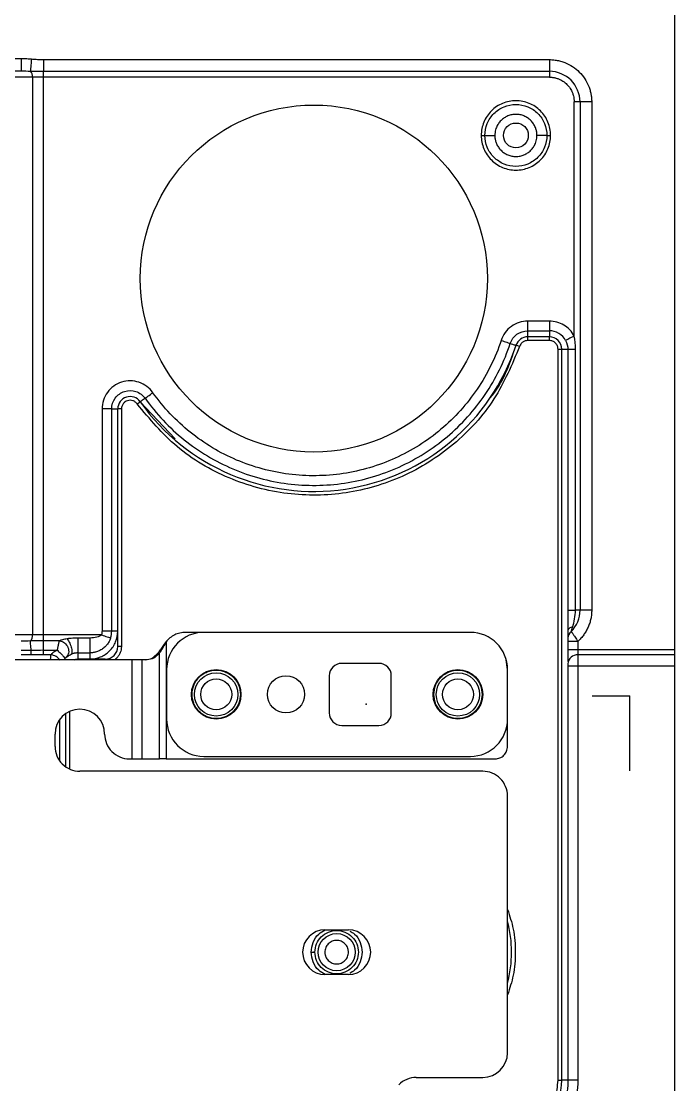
# Model space of a CAD drawing. Header units: millimetres. Extents: x -1 to 1576, y 30 to 633.
# Drawn here: x 1468.6 to 1521.3, y 396.3 to 482.1 of the extents above; entities that cross this region are included whole.
import ezdxf

# ---------------------------------------------------------------- set-up
doc = ezdxf.new("R2010")
doc.units = ezdxf.units.MM
doc.header["$PDSIZE"] = -1

msp = doc.modelspace()

# ---------------------------------------------------------------- linework, layer by layer
at = {"color": 7, "linetype": 'Continuous', "lineweight": 25}
for p, q in [((1521.301, 282.333), (1521.301, 630.283)), ((1461.969, 479.053), (1468.593, 479.053)), ((1470.378, 478.967), (1511.191, 478.967)), ((1511.191, 478.967), (1511.191, 477.553)), ((1461.969, 478.053), (1468.593, 478.053)), ((1470.378, 478.024), (1511.191, 478.024)), ((1470.378, 432.082), (1470.378, 478.024)), ((1511.191, 477.553), (1419.371, 477.553)), ((1469.506, 477.553), (1469.506, 432.553)), ((1514.605, 475.553), (1513.191, 475.553)), ((1513.191, 456.666), (1513.191, 475.553)), ((1513.662, 475.553), (1513.662, 434.553)), ((1514.605, 475.553), (1514.605, 434.553)), ((1511.191, 457.868), (1509.448, 457.868)), ((1509.448, 457.09), (1511.191, 457.09)), ((1509.448, 456.303), (1509.448, 456.603)), ((1511.191, 456.603), (1509.448, 456.603)), ((1511.191, 456.303), (1511.191, 456.603)), ((1508.784, 455.823), (1508.499, 455.917)), ((1511.191, 456.303), (1509.448, 456.303)), ((1511.891, 396.636), (1511.891, 455.603)), ((1511.891, 455.603), (1512.191, 455.603)), ((1512.191, 396.636), (1512.191, 455.603)), ((1512.68, 455.603), (1512.68, 434.553)), ((1513.295, 434.553), (1513.295, 455.603)), ((1477.942, 451.187), (1478.187, 451.361)), ((1478.187, 451.361), (1480.994, 448.379)), ((1475.107, 450.782), (1475.107, 432.851)), ((1475.885, 432.851), (1475.885, 450.782)), ((1476.372, 432.851), (1476.371, 450.782)), ((1476.372, 431.603), (1476.372, 450.782)), ((1476.672, 450.782), (1476.372, 450.782)), ((1476.672, 450.782), (1476.672, 431.603)), ((1514.605, 434.553), (1513.295, 434.553)), ((1475.06, 432.553), (1419.371, 432.553)), ((1504.816, 432.753), (1481.843, 432.753)), ((1468.638, 432.053), (1468.589, 432.05)), ((1471.669, 432.082), (1470.378, 432.082)), ((1474.124, 432.301), (1473.191, 432.301)), ((1480.034, 431.653), (1480.271, 431.989)), ((1480.034, 431.653), (1480.082, 431.653)), ((1480.271, 431.989), (1480.082, 431.653)), ((1480.271, 431.989), (1480.271, 422.553)), ((1512.691, 432.03), (1512.691, 431.38)), ((1513.491, 432.03), (1513.491, 396.636)), ((1470.378, 431.307), (1471.51, 431.307)), ((1470.978, 430.945), (1470.378, 430.945)), ((1473.191, 431.101), (1474.124, 431.101)), ((1476.672, 431.603), (1476.372, 431.603)), ((1479.596, 431.065), (1479.731, 431.065)), ((1479.731, 422.553), (1479.731, 431.065)), ((1512.691, 431.38), (1521.301, 431.38)), ((1521.301, 430.937), (1513.491, 430.937)), ((1477.527, 430.553), (1449.971, 430.553)), ((1472.879, 430.553), (1472.996, 430.584)), ((1472.996, 430.584), (1473.191, 430.603)), ((1475.372, 430.603), (1473.191, 430.603)), ((1473.191, 430.553), (1473.191, 430.603)), ((1475.372, 430.553), (1475.372, 430.603)), ((1477.527, 422.553), (1477.527, 430.553)), ((1478.338, 422.553), (1478.338, 430.553)), ((1478.745, 430.553), (1478.338, 430.553)), ((1497.441, 430.253), (1494.441, 430.253)), ((1507.816, 429.753), (1507.707, 430.553)), ((1512.691, 430.23), (1512.691, 396.636)), ((1512.691, 430.053), (1521.301, 430.053)), ((1480.316, 429.753), (1480.316, 425.753)), ((1493.441, 429.253), (1493.441, 426.253)), ((1498.441, 426.253), (1498.441, 429.253)), ((1507.816, 423.553), (1507.816, 429.753)), ((1471.691, 422.387), (1471.691, 425.719)), ((1472.191, 421.9), (1472.191, 426.206)), ((1472.491, 426.375), (1472.491, 421.731)), ((1494.441, 425.253), (1497.441, 425.253)), ((1471.316, 423.553), (1471.316, 424.553)), ((1477.316, 422.553), (1477.527, 422.553)), ((1478.338, 422.553), (1479.731, 422.553)), ((1480.271, 422.553), (1506.816, 422.553)), ((1483.316, 422.753), (1504.816, 422.753)), ((1505.816, 421.553), (1473.316, 421.553)), ((1507.816, 398.843), (1507.816, 419.553)), ((1493.081, 408.753), (1494.981, 408.753)), ((1494.981, 405.153), (1493.081, 405.153)), ((1500.451, 396.843), (1505.816, 396.843)), ((1511.891, 396.636), (1512.191, 396.636))]:
    msp.add_line(p, q, dxfattribs=at)
at = {"color": 7, "linetype": 'Continuous'}
for q in [(1514.632, 427.621), (1517.647, 421.592)]:
    msp.add_line((1517.647, 427.621), q, dxfattribs=at)
at = {"color": 7, "linetype": 'Continuous', "lineweight": 25}
for centre, radius in [((1492.191, 461.303), 14), ((1484.316, 427.753), 2), ((1484.316, 427.753), 1.75), ((1489.941, 427.753), 1.5), ((1503.816, 427.753), 2), ((1503.816, 427.753), 1.75), ((1484.316, 427.753), 1.25), ((1503.816, 427.753), 1.25)]:
    msp.add_circle(centre, radius, dxfattribs=at)
at = {"color": 141}
for centre, radius in [((1508.491, 472.853), 1), ((1494.031, 406.953), 1.5)]:
    msp.add_circle(centre, radius, dxfattribs=at)
at = {"color": 7, "linetype": 'Continuous', "lineweight": 25}
for centre, radius, start, end in [((1468.949, 477.63), 0.562, 352.17675, 47.56507), ((1511.191, 475.553), 2.471, 360, 90), ((1509.448, 455.603), 1, 90, 161.72205), ((1511.191, 455.603), 1, 360, 90), ((1492.191, 461.303), 17.174, 215.37275, 341.72205), ((1477.372, 450.782), 1, 35.37275, 180), ((1511.191, 434.553), 2.471, 315.48232, 360), ((1468.949, 432.477), 0.562, 312.43497, 7.82324), ((1483.316, 429.753), 3, 90, 180), ((1504.816, 429.753), 3, 0, 90), ((1475.372, 431.603), 1, 270, 360), ((1513.447, 430.181), 0.758, 86.7061, 176.27513), ((1494.441, 429.253), 1, 90, 180), ((1497.441, 429.253), 1, 360, 90), ((1473.316, 424.553), 2, 0.01102, 179.98898), ((1483.316, 425.753), 3, 180, 270), ((1494.441, 426.253), 1, 180, 270), ((1497.441, 426.253), 1, 270, 0), ((1504.816, 425.753), 3, 270, 0), ((1477.316, 424.553), 2, 179.99948, 270.00052), ((1473.316, 423.553), 2, 179.99948, 270.00052), ((1505.816, 419.553), 2, 360, 90.00052), ((1498.191, 406.953), 9.95, 345.31557, 14.68443), ((1493.081, 406.953), 1.8, 90, 270), ((1494.981, 406.953), 1.8, 270, 90), ((1505.816, 398.843), 2, 270, 0), ((1500.451, 394.843), 2, 90, 135), ((1507.191, 396.636), 5, 284.47751, 0)]:
    msp.add_arc(centre, radius, start, end, dxfattribs=at)
for points, knots in [([(1468.593, 479.053), (1468.745, 479.053), (1469.017, 479.052), (1469.289, 479.035), (1469.409, 479.027)], [0, 0, 0, 0, 0.556213, 1, 1, 1, 1]), ([(1468.593, 479.053), (1468.593, 478.922), (1468.593, 478.791), (1468.593, 478.55), (1468.593, 478.439), (1468.593, 478.254), (1468.593, 478.179), (1468.593, 478.079), (1468.593, 478.053), (1468.593, 478.053)], [0, 0, 0, 0, 0.25, 0.25, 0.5, 0.5, 0.75, 0.75, 1, 1, 1, 1]), ([(1469.409, 479.027), (1469.39, 478.794), (1469.371, 478.562), (1469.342, 478.206), (1469.332, 478.083), (1469.329, 478.044)], [0, 0, 0, 0, 0.5, 0.5, 1, 1, 1, 1]), ([(1469.409, 479.027), (1469.494, 479.02), (1469.66, 479.005), (1469.907, 478.984), (1470.146, 478.97), (1470.303, 478.968), (1470.378, 478.967)], [0, 0, 0, 0, 0.2627497, 0.5148513, 0.7674746, 1, 1, 1, 1]), ([(1470.378, 478.967), (1470.378, 478.762), (1470.378, 478.557), (1470.378, 478.222), (1470.378, 478.093), (1470.378, 478.024)], [0, 0, 0, 0, 0.5, 0.5, 1, 1, 1, 1]), ([(1511.191, 478.967), (1511.253, 478.966), (1511.376, 478.964), (1511.559, 478.949), (1511.741, 478.925), (1511.921, 478.891), (1512.099, 478.847), (1512.275, 478.793), (1512.608, 478.671), (1513.079, 478.428), (1513.621, 477.984), (1514.066, 477.442), (1514.33, 476.929), (1514.475, 476.507), (1514.55, 476.194), (1514.597, 475.875), (1514.602, 475.661), (1514.605, 475.553)], [0, 0, 0, 0, 0.034552, 0.068858, 0.103016, 0.137128, 0.171294, 0.205615, 0.240191, 0.37006, 0.500029, 0.629897, 0.759866, 0.820152, 0.879909, 0.939678, 1, 1, 1, 1]), ([(1511.191, 477.553), (1511.233, 477.552), (1511.317, 477.551), (1511.442, 477.539), (1511.566, 477.519), (1511.688, 477.492), (1511.809, 477.457), (1512.016, 477.382), (1512.297, 477.237), (1512.615, 476.977), (1512.875, 476.659), (1513.039, 476.341), (1513.133, 476.052), (1513.182, 475.804), (1513.188, 475.637), (1513.191, 475.553)], [0, 0, 0, 0, 0.0402761, 0.0802426, 0.1200582, 0.159883, 0.1998773, 0.2401994, 0.3700431, 0.5000574, 0.6299012, 0.7599156, 0.8401208, 0.919721, 1, 1, 1, 1]), ([(1511.291, 472.853), (1511.291, 473.22), (1511.218, 473.586), (1510.937, 474.264), (1510.73, 474.574), (1510.212, 475.092), (1509.901, 475.3), (1509.224, 475.58), (1508.858, 475.653), (1508.124, 475.653), (1507.758, 475.58), (1507.081, 475.299), (1506.77, 475.092), (1506.252, 474.574), (1506.045, 474.263), (1505.764, 473.586), (1505.691, 473.22), (1505.691, 472.853)], [0, 0, 0, 0, 0.125, 0.125, 0.25, 0.25, 0.375, 0.375, 0.5, 0.5, 0.625, 0.625, 0.75, 0.75, 0.875, 0.875, 1, 1, 1, 1]), ([(1505.991, 472.853), (1505.991, 473.181), (1506.056, 473.508), (1506.307, 474.113), (1506.492, 474.39), (1506.954, 474.852), (1507.231, 475.037), (1507.836, 475.288), (1508.163, 475.353), (1508.819, 475.353), (1509.146, 475.288), (1509.751, 475.037), (1510.028, 474.852), (1510.49, 474.39), (1510.675, 474.113), (1510.926, 473.508), (1510.991, 473.181), (1510.991, 472.853)], [0, 0, 0, 0, 0.125, 0.125, 0.25, 0.25, 0.375, 0.375, 0.5, 0.5, 0.625, 0.625, 0.75, 0.75, 0.875, 0.875, 1, 1, 1, 1]), ([(1510.191, 472.853), (1510.19, 472.898), (1510.188, 472.987), (1510.172, 473.12), (1510.146, 473.25), (1510.11, 473.379), (1510.04, 473.567), (1509.914, 473.804), (1509.701, 474.063), (1509.442, 474.276), (1509.146, 474.433), (1508.825, 474.532), (1508.491, 474.564), (1508.157, 474.532), (1507.836, 474.433), (1507.54, 474.276), (1507.281, 474.063), (1507.068, 473.804), (1506.928, 473.541), (1506.844, 473.295), (1506.799, 473.076), (1506.794, 472.928), (1506.791, 472.853)], [0, 0, 0, 0, 0.025179, 0.05013, 0.075011, 0.099978, 0.125186, 0.187587, 0.250092, 0.312501, 0.37501, 0.437474, 0.50004, 0.562505, 0.625066, 0.687464, 0.749971, 0.812374, 0.874873, 0.916678, 0.958145, 1, 1, 1, 1]), ([(1505.691, 472.853), (1505.691, 472.486), (1505.764, 472.12), (1506.045, 471.443), (1506.252, 471.133), (1506.771, 470.615), (1507.081, 470.407), (1507.758, 470.126), (1508.124, 470.053), (1508.858, 470.053), (1509.224, 470.126), (1509.901, 470.406), (1510.212, 470.614), (1510.73, 471.132), (1510.937, 471.443), (1511.218, 472.12), (1511.291, 472.486), (1511.291, 472.853)], [0, 0, 0, 0, 0.125, 0.125, 0.25, 0.25, 0.375, 0.375, 0.5, 0.5, 0.625, 0.625, 0.75, 0.75, 0.875, 0.875, 1, 1, 1, 1]), ([(1505.691, 472.853), (1505.77, 472.853), (1505.848, 472.853), (1505.959, 472.853), (1505.991, 472.853), (1505.991, 472.853)], [0, 0, 0, 0, 0.5, 0.5, 1, 1, 1, 1]), ([(1510.991, 472.853), (1510.991, 472.525), (1510.926, 472.198), (1510.675, 471.593), (1510.49, 471.317), (1510.028, 470.854), (1509.751, 470.669), (1509.146, 470.418), (1508.819, 470.353), (1508.163, 470.353), (1507.836, 470.418), (1507.231, 470.669), (1506.954, 470.854), (1506.492, 471.317), (1506.307, 471.593), (1506.056, 472.198), (1505.991, 472.525), (1505.991, 472.853)], [0, 0, 0, 0, 0.125, 0.125, 0.25, 0.25, 0.375, 0.375, 0.5, 0.5, 0.625, 0.625, 0.75, 0.75, 0.875, 0.875, 1, 1, 1, 1]), ([(1505.991, 472.853), (1505.991, 472.853), (1506.077, 472.853), (1506.374, 472.853), (1506.582, 472.853), (1506.791, 472.853)], [0, 0, 0, 0, 0.5, 0.5, 1, 1, 1, 1]), ([(1506.791, 472.853), (1506.792, 472.808), (1506.794, 472.719), (1506.81, 472.587), (1506.836, 472.457), (1506.872, 472.328), (1506.942, 472.14), (1507.068, 471.902), (1507.281, 471.644), (1507.54, 471.43), (1507.836, 471.273), (1508.157, 471.174), (1508.491, 471.142), (1508.825, 471.174), (1509.146, 471.273), (1509.442, 471.43), (1509.701, 471.643), (1509.914, 471.902), (1510.054, 472.166), (1510.138, 472.411), (1510.183, 472.63), (1510.188, 472.779), (1510.191, 472.853)], [0, 0, 0, 0, 0.025108, 0.050018, 0.074887, 0.09987, 0.125122, 0.187514, 0.250079, 0.312484, 0.374988, 0.437452, 0.500017, 0.562482, 0.625047, 0.687453, 0.749962, 0.812367, 0.874868, 0.916676, 0.958145, 1, 1, 1, 1]), ([(1510.991, 472.853), (1510.991, 472.853), (1510.905, 472.853), (1510.608, 472.853), (1510.4, 472.853), (1510.191, 472.853)], [0, 0, 0, 0, 0.5, 0.5, 1, 1, 1, 1]), ([(1510.991, 472.853), (1510.991, 472.853), (1511.023, 472.853), (1511.134, 472.853), (1511.212, 472.853), (1511.291, 472.853)], [0, 0, 0, 0, 0.5, 0.5, 1, 1, 1, 1]), ([(1509.448, 457.868), (1508.976, 457.868), (1508.505, 457.715), (1507.739, 457.162), (1507.446, 456.762), (1507.298, 456.313)], [0, 0, 0, 0, 0.5, 0.5, 1, 1, 1, 1]), ([(1509.448, 457.09), (1509.448, 457.131), (1509.448, 457.232), (1509.448, 457.512), (1509.448, 457.69), (1509.448, 457.868)], [0, 0, 0, 0, 0.5, 0.5, 1, 1, 1, 1]), ([(1513.191, 456.666), (1512.999, 457.027), (1512.708, 457.334), (1512.008, 457.755), (1511.6, 457.868), (1511.191, 457.868)], [0, 0, 0, 0, 0.5, 0.5, 1, 1, 1, 1]), ([(1511.191, 457.868), (1511.191, 457.69), (1511.191, 457.512), (1511.191, 457.232), (1511.191, 457.131), (1511.191, 457.09)], [0, 0, 0, 0, 0.5, 0.5, 1, 1, 1, 1]), ([(1508.037, 456.069), (1508.134, 456.364), (1508.326, 456.626), (1508.829, 456.989), (1509.138, 457.09), (1509.448, 457.09)], [0, 0, 0, 0, 0.5, 0.5, 1, 1, 1, 1]), ([(1509.449, 456.603), (1509.449, 456.715), (1509.449, 456.826), (1509.448, 457.001), (1509.448, 457.064), (1509.448, 457.09)], [0, 0, 0, 0, 0.5, 0.5, 1, 1, 1, 1]), ([(1512.504, 456.301), (1512.378, 456.537), (1512.187, 456.739), (1511.727, 457.015), (1511.46, 457.09), (1511.191, 457.09)], [0, 0, 0, 0, 0.5, 0.5, 1, 1, 1, 1]), ([(1511.191, 457.09), (1511.191, 457.064), (1511.191, 457.001), (1511.191, 456.826), (1511.191, 456.715), (1511.191, 456.603)], [0, 0, 0, 0, 0.5, 0.5, 1, 1, 1, 1]), ([(1513.191, 456.666), (1513.033, 456.582), (1512.877, 456.499), (1512.629, 456.368), (1512.54, 456.32), (1512.504, 456.301)], [0, 0, 0, 0, 0.5, 0.5, 1, 1, 1, 1]), ([(1508.784, 455.823), (1508.172, 454.366), (1506.926, 451.397), (1503.589, 447.771), (1499.459, 445.164), (1494.82, 443.812), (1489.988, 443.741), (1485.275, 445.019), (1481.019, 447.504), (1478.955, 449.975), (1477.942, 451.187)], [0, 0, 0, 0, 0.122595, 0.25, 0.377405, 0.5, 0.622595, 0.75, 0.877405, 1, 1, 1, 1]), ([(1478.584, 451.643), (1479.471, 450.392), (1480.533, 449.265), (1482.922, 447.342), (1484.249, 446.547), (1487.071, 445.347), (1488.565, 444.942), (1491.607, 444.555), (1493.155, 444.573), (1496.187, 445.029), (1497.672, 445.467), (1500.465, 446.731), (1501.774, 447.556), (1504.119, 449.533), (1505.155, 450.683), (1506.873, 453.223), (1507.556, 454.613), (1508.037, 456.069)], [0, 0, 0, 0, 0.125, 0.125, 0.25, 0.25, 0.375, 0.375, 0.5, 0.5, 0.625, 0.625, 0.75, 0.75, 0.875, 0.875, 1, 1, 1, 1]), ([(1507.298, 456.313), (1506.839, 454.925), (1506.188, 453.6), (1504.55, 451.178), (1503.563, 450.082), (1501.328, 448.198), (1500.08, 447.411), (1497.416, 446.206), (1496.001, 445.788), (1493.11, 445.353), (1491.634, 445.337), (1488.734, 445.705), (1487.31, 446.091), (1484.619, 447.235), (1483.354, 447.994), (1481.076, 449.826), (1480.065, 450.901), (1479.218, 452.093)], [0, 0, 0, 0, 0.125, 0.125, 0.25, 0.25, 0.375, 0.375, 0.5, 0.5, 0.625, 0.625, 0.75, 0.75, 0.875, 0.875, 1, 1, 1, 1]), ([(1506.358, 451.615), (1506.377, 451.637), (1507.453, 452.827), (1507.981, 454.386), (1508.499, 455.917)], [0, 0, 0, 0, 0.018425, 1, 1, 1, 1]), ([(1507.298, 456.313), (1507.467, 456.257), (1507.636, 456.202), (1507.902, 456.114), (1507.998, 456.082), (1508.037, 456.069)], [0, 0, 0, 0, 0.5, 0.5, 1, 1, 1, 1]), ([(1508.037, 456.069), (1508.061, 456.061), (1508.122, 456.041), (1508.288, 455.986), (1508.393, 455.952), (1508.499, 455.917)], [0, 0, 0, 0, 0.5, 0.5, 1, 1, 1, 1]), ([(1509.448, 456.303), (1509.377, 456.297), (1509.231, 456.284), (1509.032, 456.179), (1508.87, 456.023), (1508.812, 455.888), (1508.784, 455.823)], [0, 0, 0, 0, 0.243778, 0.5, 0.756222, 1, 1, 1, 1]), ([(1511.891, 455.603), (1511.882, 455.691), (1511.867, 455.827), (1511.78, 455.99), (1511.69, 456.101), (1511.578, 456.192), (1511.415, 456.279), (1511.279, 456.294), (1511.191, 456.303)], [0, 0, 0, 0, 0.239443, 0.369477, 0.5, 0.630034, 0.760557, 1, 1, 1, 1]), ([(1512.191, 455.603), (1512.304, 455.603), (1512.417, 455.603), (1512.594, 455.603), (1512.656, 455.603), (1512.68, 455.603)], [0, 0, 0, 0, 0.5, 0.5, 1, 1, 1, 1]), ([(1512.68, 455.603), (1512.712, 455.603), (1512.788, 455.603), (1513.005, 455.603), (1513.145, 455.603), (1513.295, 455.603)], [0, 0, 0, 0, 0.5, 0.5, 1, 1, 1, 1]), ([(1479.218, 452.093), (1478.941, 452.483), (1478.54, 452.78), (1477.636, 453.082), (1477.137, 453.084), (1476.23, 452.796), (1475.825, 452.504), (1475.403, 451.928), (1475.293, 451.713), (1475.144, 451.259), (1475.107, 451.021), (1475.107, 450.782)], [0, 0, 0, 0, 0.25, 0.25, 0.5, 0.5, 0.75, 0.75, 0.875, 0.875, 1, 1, 1, 1]), ([(1475.885, 450.782), (1475.885, 451.096), (1475.987, 451.408), (1476.356, 451.912), (1476.622, 452.103), (1477.218, 452.293), (1477.545, 452.291), (1478.138, 452.094), (1478.402, 451.898), (1478.584, 451.643)], [0, 0, 0, 0, 0.25, 0.25, 0.5, 0.5, 0.75, 0.75, 1, 1, 1, 1]), ([(1477.942, 451.187), (1477.896, 451.242), (1477.8, 451.354), (1477.596, 451.457), (1477.375, 451.494), (1477.155, 451.459), (1476.957, 451.361), (1476.797, 451.202), (1476.691, 451.001), (1476.678, 450.854), (1476.672, 450.782)], [0, 0, 0, 0, 0.121836, 0.25, 0.378164, 0.5, 0.621836, 0.75, 0.878164, 1, 1, 1, 1]), ([(1478.584, 451.643), (1478.563, 451.628), (1478.511, 451.591), (1478.368, 451.49), (1478.278, 451.425), (1478.187, 451.361)], [0, 0, 0, 0, 0.5, 0.5, 1, 1, 1, 1]), ([(1478.584, 451.643), (1478.617, 451.666), (1478.7, 451.725), (1478.928, 451.887), (1479.073, 451.99), (1479.218, 452.093)], [0, 0, 0, 0, 0.5, 0.5, 1, 1, 1, 1]), ([(1475.885, 450.782), (1475.844, 450.782), (1475.743, 450.782), (1475.463, 450.782), (1475.285, 450.782), (1475.107, 450.782)], [0, 0, 0, 0, 0.5, 0.5, 1, 1, 1, 1]), ([(1475.885, 450.782), (1475.911, 450.782), (1475.974, 450.782), (1476.149, 450.782), (1476.26, 450.782), (1476.371, 450.782)], [0, 0, 0, 0, 0.5, 0.5, 1, 1, 1, 1]), ([(1512.68, 434.553), (1512.68, 434.291), (1512.681, 434.028), (1512.685, 433.481), (1512.691, 433.193), (1512.691, 432.903)], [0, 0, 0, 0, 0.5, 0.5, 1, 1, 1, 1]), ([(1512.68, 434.553), (1512.712, 434.553), (1512.788, 434.553), (1513.005, 434.553), (1513.145, 434.553), (1513.295, 434.553)], [0, 0, 0, 0, 0.5, 0.5, 1, 1, 1, 1]), ([(1513.076, 433.201), (1513.135, 433.396), (1513.188, 433.61), (1513.27, 434.068), (1513.295, 434.31), (1513.295, 434.553)], [0, 0, 0, 0, 0.5, 0.5, 1, 1, 1, 1]), ([(1514.605, 434.553), (1514.604, 434.493), (1514.603, 434.374), (1514.588, 434.197), (1514.566, 434.022), (1514.534, 433.848), (1514.493, 433.676), (1514.443, 433.507), (1514.384, 433.339), (1514.293, 433.118), (1514.158, 432.851), (1513.964, 432.552), (1513.744, 432.274), (1513.575, 432.111), (1513.491, 432.03)], [0, 0, 0, 0, 0.063092, 0.125678, 0.187927, 0.25001, 0.312098, 0.374365, 0.43698, 0.500113, 0.626356, 0.752784, 0.876346, 1, 1, 1, 1]), ([(1474.124, 430.603), (1474.418, 430.603), (1474.712, 430.662), (1475.256, 430.887), (1475.505, 431.053), (1475.921, 431.469), (1476.088, 431.719), (1476.313, 432.262), (1476.372, 432.557), (1476.372, 432.851)], [0, 0, 0, 0, 0.25, 0.25, 0.5, 0.5, 0.75, 0.75, 1, 1, 1, 1]), ([(1475.06, 432.553), (1474.996, 432.475), (1474.856, 432.41), (1474.519, 432.324), (1474.322, 432.301), (1474.124, 432.301)], [0, 0, 0, 0, 0.5, 0.5, 1, 1, 1, 1]), ([(1475.06, 432.553), (1475.23, 432.499), (1475.4, 432.445), (1475.666, 432.36), (1475.763, 432.33), (1475.802, 432.317)], [0, 0, 0, 0, 0.5, 0.5, 1, 1, 1, 1]), ([(1475.885, 432.851), (1475.844, 432.851), (1475.743, 432.851), (1475.463, 432.851), (1475.285, 432.851), (1475.107, 432.851)], [0, 0, 0, 0, 0.5, 0.5, 1, 1, 1, 1]), ([(1476.372, 432.851), (1476.26, 432.851), (1476.149, 432.851), (1475.974, 432.851), (1475.911, 432.851), (1475.885, 432.851)], [0, 0, 0, 0, 0.5, 0.5, 1, 1, 1, 1]), ([(1513.076, 433.201), (1512.959, 433.17), (1512.861, 433.126), (1512.727, 433.022), (1512.691, 432.963), (1512.691, 432.903)], [0, 0, 0, 0, 0.5, 0.5, 1, 1, 1, 1]), ([(1512.691, 432.903), (1512.691, 432.78), (1512.691, 432.661), (1512.691, 432.449), (1512.691, 432.357), (1512.691, 432.291)], [0, 0, 0, 0, 0.5, 0.5, 1, 1, 1, 1]), ([(1512.953, 432.82), (1512.96, 432.811), (1512.974, 432.793), (1513.001, 432.755), (1513.034, 432.71), (1513.074, 432.655), (1513.119, 432.591), (1513.17, 432.519), (1513.238, 432.417), (1513.345, 432.259), (1513.437, 432.115), (1513.491, 432.03)], [0, 0, 0, 0, 0.07545, 0.154166, 0.236169, 0.321482, 0.41013, 0.502146, 0.590324, 0.756259, 1, 1, 1, 1]), ([(1469.392, 431.291), (1469.376, 431.484), (1469.361, 431.664), (1469.339, 431.936), (1469.331, 432.029), (1469.329, 432.062)], [0, 0, 0, 0, 0.5, 0.5, 1, 1, 1, 1]), ([(1470.378, 431.307), (1470.378, 431.481), (1470.378, 431.648), (1470.378, 431.918), (1470.378, 432.023), (1470.378, 432.082)], [0, 0, 0, 0, 0.5, 0.5, 1, 1, 1, 1]), ([(1471.51, 431.307), (1471.516, 431.341), (1471.528, 431.406), (1471.545, 431.496), (1471.561, 431.575), (1471.574, 431.641), (1471.586, 431.697), (1471.595, 431.743), (1471.612, 431.819), (1471.632, 431.916), (1471.654, 432.018), (1471.664, 432.061), (1471.669, 432.082)], [0, 0, 0, 0, 0.0989295, 0.188733, 0.2694088, 0.3409555, 0.4033719, 0.4566574, 0.500812, 0.6801798, 0.8465358, 1, 1, 1, 1]), ([(1472.297, 432.234), (1472.163, 432.212), (1472.035, 432.185), (1471.816, 432.129), (1471.727, 432.101), (1471.669, 432.082)], [0, 0, 0, 0, 0.5, 0.5, 1, 1, 1, 1]), ([(1471.669, 432.082), (1471.816, 432.063), (1471.963, 432), (1472.207, 431.805), (1472.304, 431.673), (1472.417, 431.385), (1472.432, 431.23), (1472.374, 430.946), (1472.302, 430.819), (1472.198, 430.728)], [0, 0, 0, 0, 0.25, 0.25, 0.5, 0.5, 0.75, 0.75, 1, 1, 1, 1]), ([(1473.191, 432.301), (1473.04, 432.301), (1472.889, 432.295), (1472.59, 432.273), (1472.441, 432.257), (1472.297, 432.234)], [0, 0, 0, 0, 0.5, 0.5, 1, 1, 1, 1]), ([(1472.297, 432.234), (1472.368, 432.135), (1472.438, 432.009), (1472.559, 431.743), (1472.608, 431.602), (1472.672, 431.345), (1472.686, 431.229), (1472.675, 431.058), (1472.65, 431.003), (1472.608, 430.985)], [0, 0, 0, 0, 0.25, 0.25, 0.5, 0.5, 0.75, 0.75, 1, 1, 1, 1]), ([(1473.191, 431.101), (1473.191, 431.113), (1473.191, 431.16), (1473.191, 431.31), (1473.191, 431.413), (1473.191, 431.651), (1473.191, 431.786), (1473.191, 432.053), (1473.191, 432.185), (1473.191, 432.301)], [0, 0, 0, 0, 0.25, 0.25, 0.5, 0.5, 0.75, 0.75, 1, 1, 1, 1]), ([(1475.802, 432.317), (1475.788, 432.277), (1475.76, 432.194), (1475.704, 432.07), (1475.633, 431.942), (1475.536, 431.798), (1475.383, 431.616), (1475.159, 431.422), (1474.88, 431.26), (1474.605, 431.16), (1474.354, 431.109), (1474.196, 431.103), (1474.124, 431.101)], [0, 0, 0, 0, 0.05709, 0.11867, 0.184731, 0.255261, 0.352447, 0.506455, 0.654992, 0.786714, 0.901706, 1, 1, 1, 1]), ([(1474.124, 432.301), (1474.124, 432.185), (1474.124, 432.053), (1474.124, 431.786), (1474.124, 431.651), (1474.124, 431.413), (1474.124, 431.31), (1474.124, 431.16), (1474.124, 431.113), (1474.124, 431.101)], [0, 0, 0, 0, 0.25, 0.25, 0.5, 0.5, 0.75, 0.75, 1, 1, 1, 1]), ([(1479.596, 431.065), (1479.674, 431.152), (1479.83, 431.324), (1479.967, 431.544), (1480.034, 431.653)], [0, 0, 0, 0, 0.501507, 1, 1, 1, 1]), ([(1479.731, 431.065), (1479.794, 431.153), (1479.922, 431.331), (1480.028, 431.545), (1480.082, 431.653)], [0, 0, 0, 0, 0.491836, 1, 1, 1, 1]), ([(1512.691, 432.291), (1512.691, 432.272), (1512.691, 432.234), (1512.691, 432.141), (1512.691, 432.085), (1512.691, 432.03)], [0, 0, 0, 0, 0.5, 0.5, 1, 1, 1, 1]), ([(1513.491, 432.03), (1513.282, 432.03), (1513.073, 432.03), (1512.777, 432.03), (1512.691, 432.03), (1512.691, 432.03)], [0, 0, 0, 0, 0.5, 0.5, 1, 1, 1, 1]), ([(1469.383, 430.949), (1469.264, 430.95), (1469.001, 430.951), (1468.737, 430.951), (1468.593, 430.951)], [0, 0, 0, 0, 0.452244, 1, 1, 1, 1]), ([(1470.378, 430.945), (1470.238, 430.945), (1469.907, 430.946), (1469.575, 430.948), (1469.383, 430.949)], [0, 0, 0, 0, 0.420474, 1, 1, 1, 1]), ([(1470.958, 430.553), (1470.958, 430.562), (1470.963, 430.655), (1470.971, 430.801), (1470.976, 430.897), (1470.978, 430.945)], [0, 0, 0, 0, 0.051863, 0.529146, 1, 1, 1, 1]), ([(1471.51, 431.307), (1471.354, 431.243), (1471.225, 431.168), (1471.052, 431.036), (1471.005, 430.981), (1470.978, 430.945)], [0, 0, 0, 0, 0.5, 0.5, 1, 1, 1, 1]), ([(1471.698, 430.49), (1471.634, 430.616), (1471.531, 430.728), (1471.278, 430.888), (1471.129, 430.936), (1470.978, 430.945)], [0, 0, 0, 0, 0.5, 0.5, 1, 1, 1, 1]), ([(1471.51, 431.307), (1471.592, 431.232), (1471.675, 431.153), (1471.826, 431), (1471.894, 430.927), (1472.004, 430.799), (1472.046, 430.745), (1472.096, 430.663), (1472.104, 430.637), (1472.094, 430.627)], [0, 0, 0, 0, 0.25, 0.25, 0.5, 0.5, 0.75, 0.75, 1, 1, 1, 1]), ([(1472.198, 430.728), (1472.236, 430.761), (1472.294, 430.808), (1472.437, 430.902), (1472.521, 430.948), (1472.608, 430.985)], [0, 0, 0, 0, 0.5, 0.5, 1, 1, 1, 1]), ([(1473.191, 431.101), (1473.153, 431.1), (1473.079, 431.098), (1472.971, 431.086), (1472.87, 431.068), (1472.776, 431.045), (1472.689, 431.018), (1472.635, 430.996), (1472.608, 430.985)], [0, 0, 0, 0, 0.189522, 0.369737, 0.540743, 0.702675, 0.855698, 1, 1, 1, 1]), ([(1473.191, 430.603), (1473.191, 430.726), (1473.191, 430.848), (1473.191, 431.03), (1473.191, 431.089), (1473.191, 431.101)], [0, 0, 0, 0, 0.5, 0.5, 1, 1, 1, 1]), ([(1474.124, 431.101), (1474.124, 431.089), (1474.124, 431.03), (1474.124, 430.848), (1474.124, 430.726), (1474.124, 430.603)], [0, 0, 0, 0, 0.5, 0.5, 1, 1, 1, 1]), ([(1476.672, 431.603), (1476.654, 431.439), (1476.627, 431.187), (1476.465, 430.885), (1476.312, 430.69), (1476.186, 430.595), (1476.131, 430.553)], [0, 0, 0, 0, 0.397975, 0.614291, 0.831044, 1, 1, 1, 1]), ([(1512.691, 431.38), (1512.691, 431.264), (1512.691, 431.028), (1512.691, 430.705), (1512.691, 430.491), (1512.691, 430.416), (1512.691, 430.409)], [0, 0, 0, 0, 0.314319, 0.640573, 0.966826, 1, 1, 1, 1]), ([(1482.366, 427.753), (1482.392, 427.998), (1482.433, 428.377), (1482.675, 428.831), (1482.927, 429.141), (1483.238, 429.395), (1483.692, 429.63), (1484.316, 429.75), (1484.94, 429.63), (1485.394, 429.395), (1485.704, 429.141), (1485.957, 428.832), (1486.199, 428.377), (1486.24, 427.998), (1486.266, 427.753)], [0, 0, 0, 0, 0.1197215, 0.1848168, 0.25, 0.3150954, 0.3802785, 0.5, 0.6197215, 0.6848168, 0.75, 0.8150954, 0.8802785, 1, 1, 1, 1]), ([(1501.866, 427.753), (1501.892, 427.998), (1501.933, 428.377), (1502.175, 428.831), (1502.427, 429.141), (1502.738, 429.395), (1503.192, 429.63), (1503.816, 429.75), (1504.44, 429.63), (1504.894, 429.395), (1505.204, 429.141), (1505.457, 428.832), (1505.699, 428.377), (1505.74, 427.998), (1505.766, 427.753)], [0, 0, 0, 0, 0.1197215, 0.1848168, 0.25, 0.3150954, 0.3802785, 0.5, 0.6197215, 0.6848168, 0.75, 0.8150954, 0.8802785, 1, 1, 1, 1]), ([(1486.266, 427.753), (1486.24, 427.508), (1486.199, 427.129), (1485.957, 426.675), (1485.705, 426.365), (1485.394, 426.111), (1484.94, 425.876), (1484.316, 425.756), (1483.692, 425.876), (1483.238, 426.111), (1482.928, 426.365), (1482.675, 426.675), (1482.433, 427.129), (1482.392, 427.508), (1482.366, 427.753)], [0, 0, 0, 0, 0.1197215, 0.1848168, 0.25, 0.3150954, 0.3802785, 0.5, 0.6197215, 0.6848168, 0.75, 0.8150954, 0.8802785, 1, 1, 1, 1]), ([(1505.766, 427.753), (1505.74, 427.508), (1505.699, 427.129), (1505.457, 426.675), (1505.205, 426.365), (1504.894, 426.111), (1504.44, 425.876), (1503.816, 425.756), (1503.192, 425.876), (1502.738, 426.111), (1502.428, 426.365), (1502.175, 426.675), (1501.933, 427.129), (1501.892, 427.508), (1501.866, 427.753)], [0, 0, 0, 0, 0.119721, 0.184817, 0.25, 0.315095, 0.380279, 0.5, 0.619721, 0.684817, 0.75, 0.815095, 0.880279, 1, 1, 1, 1]), ([(1507.816, 410.397), (1507.988, 409.875), (1508.356, 408.758), (1508.486, 406.953), (1508.356, 405.148), (1507.988, 404.031), (1507.816, 403.509)], [0, 0, 0, 0, 0.2336146, 0.5, 0.7663854, 1, 1, 1, 1]), ([(1491.981, 406.953), (1492.013, 407.22), (1492.076, 407.753), (1492.505, 408.41), (1492.922, 408.648), (1493.106, 408.753)], [0, 0, 0, 0, 0.3587, 0.717054, 1, 1, 1, 1]), ([(1492.281, 406.953), (1492.281, 407.183), (1492.327, 407.412), (1492.502, 407.835), (1492.632, 408.029), (1492.956, 408.352), (1493.149, 408.482), (1493.573, 408.657), (1493.802, 408.703), (1494.261, 408.703), (1494.49, 408.657), (1494.913, 408.482), (1495.107, 408.352), (1495.431, 408.029), (1495.56, 407.835), (1495.736, 407.412), (1495.781, 407.183), (1495.781, 406.953)], [0, 0, 0, 0, 0.125, 0.125, 0.25, 0.25, 0.375, 0.375, 0.5, 0.5, 0.625, 0.625, 0.75, 0.75, 0.875, 0.875, 1, 1, 1, 1]), ([(1495.1, 408.657), (1495.232, 408.58), (1495.596, 408.367), (1495.984, 407.751), (1496.049, 407.219), (1496.081, 406.953)], [0, 0, 0, 0, 0.222664, 0.61124, 1, 1, 1, 1]), ([(1494.981, 406.953), (1494.98, 406.984), (1494.979, 407.046), (1494.965, 407.139), (1494.942, 407.229), (1494.9, 407.346), (1494.827, 407.484), (1494.707, 407.629), (1494.563, 407.748), (1494.343, 407.865), (1494.031, 407.928), (1493.72, 407.865), (1493.5, 407.748), (1493.355, 407.629), (1493.236, 407.485), (1493.149, 407.319), (1493.092, 407.14), (1493.085, 407.015), (1493.081, 406.953)], [0, 0, 0, 0, 0.031455, 0.062626, 0.093818, 0.125337, 0.187777, 0.250402, 0.312851, 0.375475, 0.500073, 0.62466, 0.687105, 0.749735, 0.812181, 0.874805, 0.937356, 1, 1, 1, 1]), ([(1493.106, 405.153), (1492.922, 405.258), (1492.505, 405.496), (1492.076, 406.153), (1492.013, 406.686), (1491.981, 406.953)], [0, 0, 0, 0, 0.2829011, 0.6413208, 1, 1, 1, 1]), ([(1491.981, 406.953), (1492.06, 406.953), (1492.138, 406.953), (1492.249, 406.953), (1492.281, 406.953), (1492.281, 406.953)], [0, 0, 0, 0, 0.5, 0.5, 1, 1, 1, 1]), ([(1495.781, 406.953), (1495.781, 406.724), (1495.736, 406.494), (1495.56, 406.071), (1495.431, 405.878), (1495.107, 405.554), (1494.913, 405.424), (1494.49, 405.249), (1494.261, 405.203), (1493.802, 405.203), (1493.573, 405.249), (1493.149, 405.424), (1492.956, 405.554), (1492.632, 405.878), (1492.502, 406.071), (1492.327, 406.494), (1492.281, 406.724), (1492.281, 406.953)], [0, 0, 0, 0, 0.125, 0.125, 0.25, 0.25, 0.375, 0.375, 0.5, 0.5, 0.625, 0.625, 0.75, 0.75, 0.875, 0.875, 1, 1, 1, 1]), ([(1493.081, 406.953), (1493.082, 406.922), (1493.084, 406.86), (1493.098, 406.767), (1493.121, 406.677), (1493.163, 406.56), (1493.236, 406.422), (1493.355, 406.277), (1493.5, 406.158), (1493.72, 406.041), (1494.031, 405.978), (1494.343, 406.041), (1494.563, 406.158), (1494.707, 406.277), (1494.827, 406.422), (1494.914, 406.587), (1494.971, 406.766), (1494.978, 406.891), (1494.981, 406.953)], [0, 0, 0, 0, 0.031455, 0.062626, 0.093818, 0.125336, 0.187777, 0.250401, 0.312848, 0.375472, 0.500069, 0.624661, 0.687108, 0.749739, 0.812184, 0.874806, 0.937357, 1, 1, 1, 1]), ([(1496.081, 406.953), (1496.049, 406.687), (1495.985, 406.155), (1495.592, 405.535), (1495.222, 405.319), (1495.084, 405.238)], [0, 0, 0, 0, 0.385162, 0.770147, 1, 1, 1, 1]), ([(1508.366, 392.085), (1508.841, 392.256), (1509.817, 392.607), (1510.971, 393.708), (1511.748, 395.1), (1511.844, 396.133), (1511.891, 396.636)], [0, 0, 0, 0, 0.243088, 0.5, 0.756912, 1, 1, 1, 1]), ([(1512.691, 396.636), (1512.691, 396.031), (1512.59, 395.427), (1512.199, 394.284), (1511.909, 393.745), (1511.169, 392.79), (1510.72, 392.374), (1509.711, 391.71), (1509.151, 391.461), (1508.566, 391.31)], [0, 0, 0, 0, 0.25, 0.25, 0.5, 0.5, 0.75, 0.75, 1, 1, 1, 1]), ([(1513.491, 396.636), (1513.49, 396.548), (1513.488, 396.375), (1513.471, 396.115), (1513.445, 395.858), (1513.408, 395.602), (1513.36, 395.347), (1513.302, 395.095), (1513.233, 394.844), (1513.075, 394.35), (1512.763, 393.632), (1512.194, 392.761), (1511.492, 391.991), (1510.834, 391.478), (1510.303, 391.152), (1509.936, 390.959), (1509.557, 390.791), (1509.167, 390.647), (1508.9, 390.573), (1508.766, 390.536)], [0, 0, 0, 0, 0.031458, 0.062756, 0.093948, 0.125086, 0.156225, 0.187418, 0.218719, 0.250181, 0.375055, 0.500007, 0.624895, 0.749833, 0.80007, 0.849986, 0.8998, 0.949731, 1, 1, 1, 1]), ([(1512.691, 396.636), (1512.691, 396.636), (1512.637, 396.636), (1512.452, 396.636), (1512.322, 396.636), (1512.191, 396.636)], [0, 0, 0, 0, 0.5, 0.5, 1, 1, 1, 1]), ([(1513.491, 396.636), (1513.282, 396.636), (1513.074, 396.636), (1512.777, 396.636), (1512.691, 396.636), (1512.691, 396.636)], [0, 0, 0, 0, 0.5, 0.5, 1, 1, 1, 1])]:
    msp.add_open_spline(points, degree=3, knots=knots, dxfattribs=at)
for points in [[(1468.593, 478.053), (1468.847, 478.053), (1469.094, 478.052), (1469.329, 478.044)], [(1469.329, 478.044), (1469.655, 478.035), (1470.015, 478.024), (1470.378, 478.024)], [(1513.295, 455.603), (1513.295, 455.965), (1513.26, 456.327), (1513.191, 456.666)], [(1512.504, 456.301), (1512.622, 456.078), (1512.68, 455.84), (1512.68, 455.603)], [(1475.107, 432.851), (1475.107, 432.75), (1475.091, 432.649), (1475.06, 432.553)], [(1475.802, 432.317), (1475.857, 432.489), (1475.885, 432.67), (1475.885, 432.851)], [(1481.843, 432.753), (1481.693, 432.743), (1481.391, 432.724), (1480.963, 432.565), (1480.574, 432.327), (1480.372, 432.102), (1480.271, 431.989)], [(1512.953, 432.82), (1512.789, 432.687), (1512.691, 432.49), (1512.691, 432.291)], [(1512.953, 432.82), (1512.978, 432.896), (1513.025, 433.036), (1513.076, 433.201)], [(1469.329, 432.062), (1469.094, 432.054), (1468.847, 432.053), (1468.593, 432.053)], [(1470.378, 432.082), (1470.016, 432.082), (1469.655, 432.071), (1469.329, 432.062)], [(1469.392, 431.291), (1469.122, 431.285), (1468.857, 431.285), (1468.593, 431.285)], [(1469.383, 430.949), (1469.387, 431.016), (1469.39, 431.145), (1469.392, 431.291)], [(1470.378, 431.307), (1470.056, 431.307), (1469.731, 431.298), (1469.392, 431.291)], [(1470.378, 430.945), (1470.378, 431.015), (1470.378, 431.154), (1470.378, 431.307)], [(1478.61, 430.553), (1478.792, 430.577), (1479.156, 430.624), (1479.449, 430.918), (1479.596, 431.065)], [(1479.731, 431.065), (1479.584, 430.918), (1479.291, 430.624), (1478.927, 430.577), (1478.745, 430.553)], [(1472.094, 430.627), (1472.137, 430.672), (1472.181, 430.712), (1472.198, 430.728)], [(1478.338, 430.553), (1478.28, 430.553), (1478.166, 430.553), (1477.964, 430.553), (1477.75, 430.553), (1477.602, 430.553), (1477.527, 430.553)], [(1506.816, 422.553), (1506.947, 422.568), (1507.209, 422.598), (1507.54, 422.829), (1507.771, 423.16), (1507.801, 423.422), (1507.816, 423.553)], [(1477.527, 422.553), (1477.602, 422.553), (1477.75, 422.553), (1477.964, 422.553), (1478.166, 422.553), (1478.28, 422.553), (1478.338, 422.553)], [(1480.271, 422.553), (1480.222, 422.553), (1480.123, 422.553), (1479.98, 422.553), (1479.846, 422.553), (1479.769, 422.553), (1479.731, 422.553)]]:
    msp.add_open_spline(points, degree=3, dxfattribs=at)
at = {"color": 7, "linetype": 'Continuous'}
for p in [(1517.647, 427.621), (1496.416, 426.953), (1492.191, 406.953)]:
    msp.add_point(p, dxfattribs=at)

doc.saveas('drawing.dxf')
